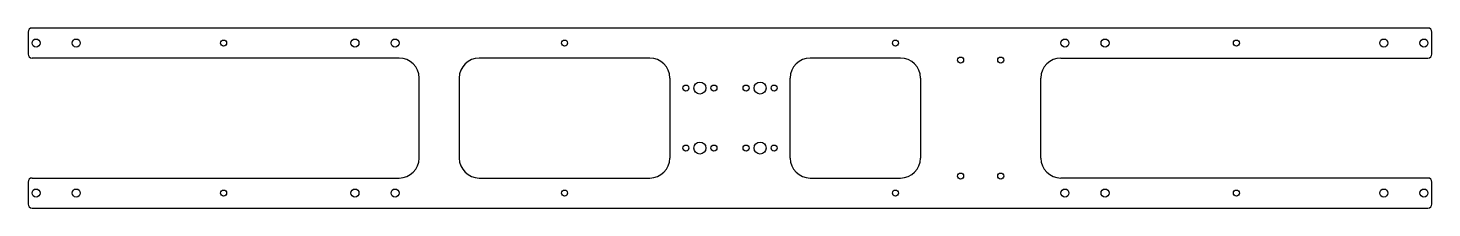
# Model space of a CAD drawing. Header units: millimetres. Extents: x -350 to 350, y -45 to 45.
import ezdxf

# ---------------------------------------------------------------- set-up
doc = ezdxf.new("R2010")
doc.units = ezdxf.units.MM

msp = doc.modelspace()

# ---------------------------------------------------------------- linework, layer by layer
at = {"color": 7, "linetype": 'Continuous', "lineweight": 25}
for p, q in [((-350, 43), (-350, 32)), ((348, 45), (-348, 45)), ((350, 32), (350, 43)), ((-165, 30), (-348, 30)), ((-40, 30), (-125, 30)), ((85, 30), (40, 30)), ((165, 30), (348, 30)), ((-155, -20), (-155, 20)), ((-135, 20), (-135, -20)), ((-30, 20), (-30, -20)), ((30, -20), (30, 20)), ((95, 20), (95, -20)), ((155, -20), (155, 20)), ((-350, -32), (-350, -43)), ((-348, -30), (-165, -30)), ((-125, -30), (-40, -30)), ((40, -30), (85, -30)), ((348, -30), (165, -30)), ((350, -43), (350, -32)), ((-348, -45), (348, -45))]:
    msp.add_line(p, q, dxfattribs=at)
for centre, radius in [((-346, 37.5), 2), ((-326, 37.5), 2), ((-252.5, 37.5), 1.5), ((-187, 37.5), 2), ((-167, 37.5), 2), ((-82.5, 37.5), 1.5), ((82.5, 37.5), 1.5), ((167, 37.5), 2), ((187, 37.5), 2), ((252.5, 37.5), 1.5), ((326, 37.5), 2), ((346, 37.5), 2), ((115, 29), 1.5), ((135, 29), 1.5), ((-22, 15), 1.5), ((-15, 15), 3), ((-8, 15), 1.5), ((8, 15), 1.5), ((15, 15), 3), ((22, 15), 1.5), ((-22, -15), 1.5), ((-15, -15), 3), ((-8, -15), 1.5), ((8, -15), 1.5), ((15, -15), 3), ((22, -15), 1.5), ((115, -29), 1.5), ((135, -29), 1.5), ((-346, -37.5), 2), ((-326, -37.5), 2), ((-252.5, -37.5), 1.5), ((-187, -37.5), 2), ((-167, -37.5), 2), ((-82.5, -37.5), 1.5), ((82.5, -37.5), 1.5), ((167, -37.5), 2), ((187, -37.5), 2), ((252.5, -37.5), 1.5), ((326, -37.5), 2), ((346, -37.5), 2)]:
    msp.add_circle(centre, radius, dxfattribs=at)
for centre, radius, start, end in [((-348, 43), 2, 90, 180), ((348, 43), 2, 0, 90), ((-348, 32), 2, 180, 270), ((-165, 20), 10, 0, 90), ((-125, 20), 10, 90, 180), ((-40, 20), 10, 0, 90), ((40, 20), 10, 90, 180), ((85, 20), 10, 0, 90), ((165, 20), 10, 90, 180), ((348, 32), 2, 270, 0), ((-165, -20), 10, 270, 0), ((-125, -20), 10, 180, 270), ((-40, -20), 10, 270, 0), ((40, -20), 10, 180, 270), ((85, -20), 10, 270, 0), ((165, -20), 10, 180, 270), ((-348, -32), 2, 90, 180), ((348, -32), 2, 0, 90), ((-348, -43), 2, 180, 270), ((348, -43), 2, 270, 0)]:
    msp.add_arc(centre, radius, start, end, dxfattribs=at)

doc.saveas('drawing.dxf')
